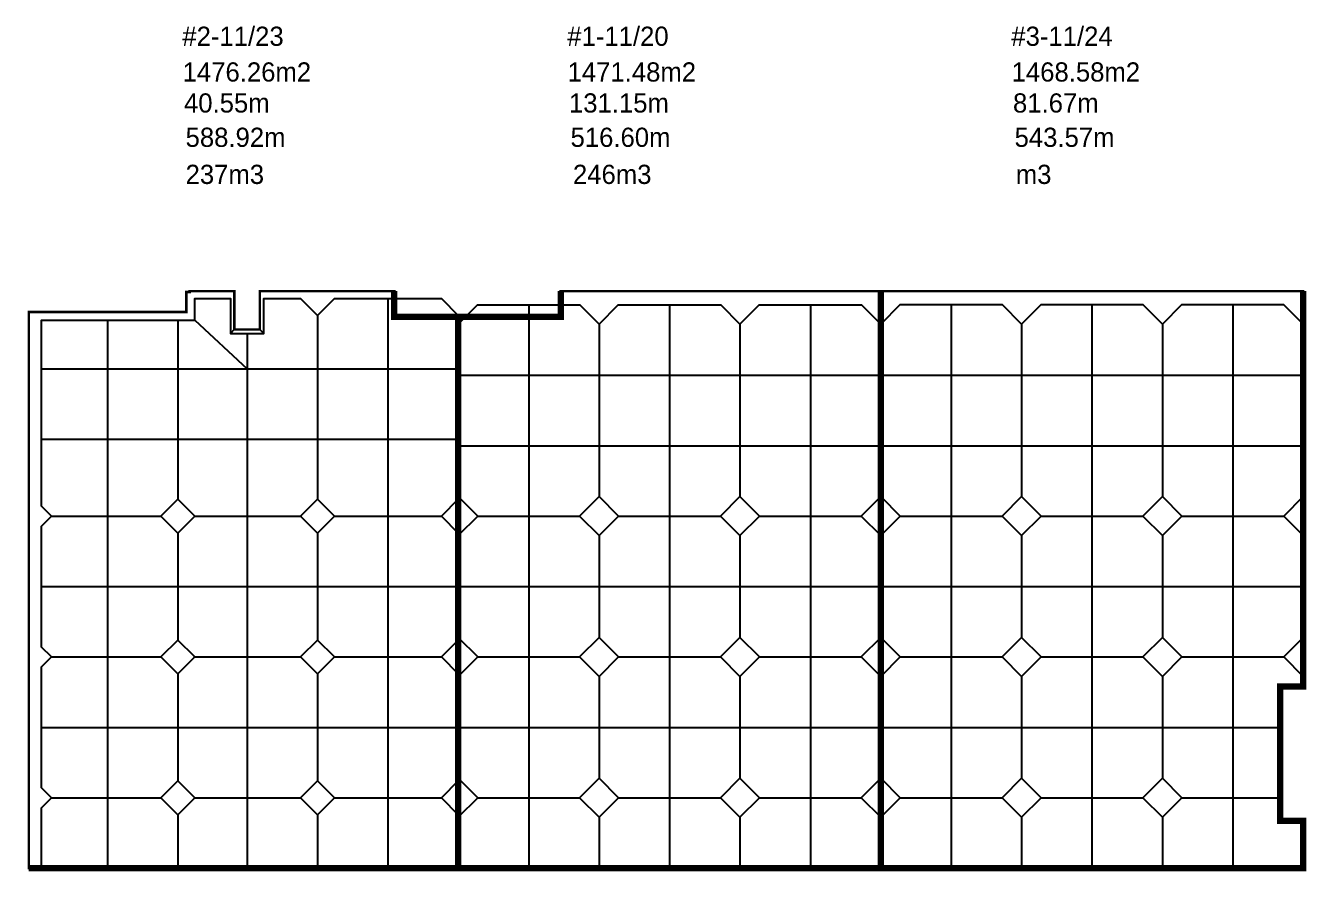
# Model space of a CAD drawing. Header units: millimetres. Extents: x -224470 to 893780, y -1288009 to 197746.
# Drawn here: x -224470 to -124420, y -832959 to -766893 of the extents above; entities that cross this region are included whole.
import ezdxf

# ---------------------------------------------------------------- set-up
doc = ezdxf.new("R2010")
doc.units = ezdxf.units.MM
doc.header["$LTSCALE"] = 1000
doc.header["$MEASUREMENT"] = 0
doc.layers.get('0').update_dxf_attribs({"linetype": 'CONTINUOUS'})
doc.styles.add('나눔바른고딕', font='')
doc.styles.get('나눔바른고딕').set_extended_font_data('나눔바른고딕')

msp = doc.modelspace()

# ---------------------------------------------------------------- linework, layer by layer
at = {"color": 1, "ltscale": 10000, "const_width": 500}
for points in [[(-190669.9, -789634.5), (-195669.9, -789634.5), (-195669.9, -787634.5)], [(-190669.9, -789634.5), (-190669.9, -832709.5), (-157669.9, -832709.5), (-157669.9, -787634.5)], [(-190669.9, -789634.5), (-182669.9, -789634.5), (-182669.9, -787634.5)], [(-157669.9, -832709.5), (-124669.9, -832709.5), (-124669.9, -829009.5), (-126469.9, -829009.5), (-126469.9, -818509.5), (-124669.9, -818509.5), (-124669.9, -816509.5), (-124669.9, -787634.5)], [(-190669.9, -832709.5), (-224219.9, -832709.5)]]:
    msp.add_lwpolyline(points, dxfattribs=at)
at = {"color": 2, "ltscale": 10000, "const_width": 200}
for points in [[(-224219.9, -789259.5), (-224219.9, -832709.5), (-190669.9, -832709.5), (-190669.9, -789634.5), (-195669.9, -789634.5), (-195669.9, -787634.5), (-206169.9, -787634.5), (-206169.9, -790634.5), (-208169.9, -790634.5), (-208169.9, -787634.5), (-211657.4, -787634.5), (-211657.4, -787709.5), (-211919.9, -787709.5), (-211919.9, -789259.5), (-224219.9, -789259.5)], [(-190669.9, -789634.5), (-190669.9, -832709.5), (-157669.9, -832709.5), (-157669.9, -787634.5), (-182669.9, -787634.5), (-182669.9, -789634.5), (-190669.9, -789634.5), (-190669.9, -789634.5)], [(-124669.9, -787634.5), (-124669.9, -818509.5), (-126469.9, -818509.5), (-126469.9, -829009.5), (-124669.9, -829009.5), (-124669.9, -832709.5), (-157669.9, -832709.5), (-157669.9, -787634.5), (-124669.9, -787634.5)]]:
    msp.add_lwpolyline(points, dxfattribs=at)
at = {"color": 114, "ltscale": 10000, "true_color": 0x139b48}
for points in [[(-223219.9, -832709.5), (-223219.9, -827983.7), (-222445.6, -827209.5), (-223219.9, -826435.2), (-223219.9, -816983.7), (-222445.6, -816209.5), (-223219.9, -815435.2), (-223219.9, -805983.7), (-222445.6, -805209.5), (-223219.9, -804435.2), (-223219.9, -789909.5), (-211245.6, -789909.5), (-211245.6, -788209.5), (-208469.9, -788209.5), (-208469.9, -790934.5), (-205869.9, -790934.5), (-205869.9, -788209.5), (-202994.2, -788209.5), (-201669.9, -789533.7), (-200345.6, -788209.5), (-191994.2, -788209.5), (-190669.9, -789533.7), (-190669.9, -803885.2), (-191994.2, -805209.5), (-190669.9, -806533.7), (-190669.9, -814885.2), (-191994.2, -816209.5), (-190669.9, -817533.7), (-190669.9, -825885.2), (-191994.2, -827209.5), (-190669.9, -828533.7), (-190669.9, -832709.5)], [(-196169.9, -788209.5), (-196169.9, -832709.5)], [(-190669.9, -790209.5), (-189169.9, -788709.5), (-181169.9, -788709.5), (-179669.9, -790209.5), (-178169.9, -788709.5), (-170169.9, -788709.5), (-168669.9, -790209.5), (-167169.9, -788709.5), (-159169.9, -788709.5), (-157669.9, -790209.5)], [(-185169.9, -788709.5), (-185169.9, -832709.5)], [(-174169.9, -788709.5), (-174169.9, -832709.5)], [(-163169.9, -788709.5), (-163169.9, -832709.5)], [(-124669.9, -790209.5), (-126169.9, -788709.5), (-134169.9, -788709.5), (-135669.9, -790209.5), (-137169.9, -788709.5), (-145169.9, -788709.5), (-146669.9, -790209.5), (-148169.9, -788709.5), (-156169.9, -788709.5), (-157669.9, -790209.5), (-157669.9, -803685.2), (-156145.6, -805209.5), (-157669.9, -806733.7), (-157669.9, -814685.2), (-156145.6, -816209.5), (-157669.9, -817733.7), (-157669.9, -825685.2), (-156145.6, -827209.5), (-157669.9, -828733.7), (-157669.9, -832709.5)], [(-152169.9, -788709.5), (-152169.9, -832709.5)], [(-141169.9, -788709.5), (-141169.9, -832709.5)], [(-130169.9, -788709.5), (-130169.9, -832709.5)], [(-218069.9, -789909.5), (-218069.9, -832709.5)], [(-212569.9, -789909.5), (-212569.9, -803885.2)], [(-211245.6, -789909.5), (-207169.9, -793709.5)], [(-201669.9, -789533.7), (-201669.9, -803885.2)], [(-179669.9, -790209.5), (-179669.9, -803685.2)], [(-168669.9, -790209.5), (-168669.9, -803685.2)], [(-146669.9, -790209.5), (-146669.9, -803685.2)], [(-135669.9, -790209.5), (-135669.9, -803685.2)], [(-208169.9, -790634.5), (-208469.9, -790934.5)], [(-207169.9, -790934.5), (-207169.9, -832709.5)], [(-206169.9, -790634.5), (-205869.9, -790934.5)], [(-223218, -793709.5), (-190669.9, -793709.5)], [(-190669.9, -794209.5), (-157669.9, -794209.5)], [(-157669.9, -794209.5), (-124669.9, -794209.5)], [(-223219.9, -799209.5), (-190669.9, -799209.5)], [(-190669.9, -799709.5), (-157669.9, -799709.5)], [(-157669.9, -799709.5), (-124669.9, -799709.5)], [(-212569.9, -803885.2), (-213894.2, -805209.5), (-212569.9, -806533.7), (-211245.6, -805209.5), (-212569.9, -803885.2)], [(-201669.9, -803885.2), (-202994.2, -805209.5), (-201669.9, -806533.7), (-200345.6, -805209.5), (-201669.9, -803885.2)], [(-190669.9, -803685.2), (-189145.6, -805209.5), (-190669.9, -806733.7)], [(-179669.9, -803685.2), (-181194.2, -805209.5), (-179669.9, -806733.7), (-178145.6, -805209.5), (-179669.9, -803685.2)], [(-168669.9, -803685.2), (-170194.2, -805209.5), (-168669.9, -806733.7), (-167145.6, -805209.5), (-168669.9, -803685.2)], [(-157669.9, -803685.2), (-159194.2, -805209.5), (-157669.9, -806733.7)], [(-146669.9, -803685.2), (-148194.2, -805209.5), (-146669.9, -806733.7), (-145145.6, -805209.5), (-146669.9, -803685.2)], [(-135669.9, -803685.2), (-137194.2, -805209.5), (-135669.9, -806733.7), (-134145.6, -805209.5), (-135669.9, -803685.2)], [(-124669.9, -803685.2), (-126194.2, -805209.5), (-124669.9, -806733.7)], [(-222445.6, -805209.5), (-213894.2, -805209.5)], [(-211245.6, -805209.5), (-202894.2, -805209.5)], [(-200345.6, -805209.5), (-191994.2, -805209.5)], [(-189145.6, -805209.5), (-181194.2, -805209.5)], [(-178145.6, -805209.5), (-170194.2, -805209.5)], [(-167145.6, -805209.5), (-159194.2, -805209.5)], [(-156145.6, -805209.5), (-148194.2, -805209.5)], [(-145145.6, -805209.5), (-137194.2, -805209.5)], [(-134145.6, -805209.5), (-126194.2, -805209.5)], [(-212569.9, -806533.7), (-212569.9, -814885.2)], [(-201669.9, -806533.7), (-201669.9, -814885.2)], [(-179669.9, -806733.7), (-179669.9, -814685.2)], [(-168669.9, -806733.7), (-168669.9, -814685.2)], [(-146669.9, -806733.7), (-146669.9, -814685.2)], [(-135669.9, -806733.7), (-135669.9, -814685.2)], [(-223218, -810709.5), (-190669.9, -810709.5)], [(-190669.9, -810709.5), (-157669.9, -810709.5)], [(-157669.9, -810709.5), (-124669.9, -810709.5)], [(-212569.9, -814885.2), (-213894.2, -816209.5), (-212569.9, -817533.7), (-211245.6, -816209.5), (-212569.9, -814885.2)], [(-201669.9, -814885.2), (-202994.2, -816209.5), (-201669.9, -817533.7), (-200345.6, -816209.5), (-201669.9, -814885.2)], [(-190669.9, -814685.2), (-189145.6, -816209.5), (-190669.9, -817733.7)], [(-179669.9, -814685.2), (-181194.2, -816209.5), (-179669.9, -817733.7), (-178145.6, -816209.5), (-179669.9, -814685.2)], [(-168669.9, -814685.2), (-170194.2, -816209.5), (-168669.9, -817733.7), (-167145.6, -816209.5), (-168669.9, -814685.2)], [(-157669.9, -814685.2), (-159194.2, -816209.5), (-157669.9, -817733.7)], [(-146669.9, -814685.2), (-148194.2, -816209.5), (-146669.9, -817733.7), (-145145.6, -816209.5), (-146669.9, -814685.2)], [(-135669.9, -814685.2), (-137194.2, -816209.5), (-135669.9, -817733.7), (-134145.6, -816209.5), (-135669.9, -814685.2)], [(-124669.9, -814685.2), (-126194.2, -816209.5), (-124669.9, -817733.7)], [(-222445.6, -816209.5), (-213894.2, -816209.5)], [(-211345.6, -816209.5), (-202994.2, -816209.5)], [(-200345.6, -816209.5), (-191994.2, -816209.5)], [(-189145.6, -816209.5), (-181194.2, -816209.5)], [(-178145.6, -816209.5), (-170194.2, -816209.5)], [(-167145.6, -816209.5), (-159194.2, -816209.5)], [(-156145.6, -816209.5), (-148194.2, -816209.5)], [(-145145.6, -816209.5), (-137194.2, -816209.5)], [(-134145.6, -816209.5), (-126194.2, -816209.5)], [(-212569.9, -817533.7), (-212569.9, -825885.2)], [(-201669.9, -817533.7), (-201669.9, -825885.2)], [(-179669.9, -817733.7), (-179669.9, -825685.2)], [(-168669.9, -817733.7), (-168669.9, -825685.2)], [(-146669.9, -817733.7), (-146669.9, -825685.2)], [(-135669.9, -817733.7), (-135669.9, -825685.2)], [(-223218, -821709.5), (-190669.9, -821709.5)], [(-190669.9, -821709.5), (-157669.9, -821709.5)], [(-157669.9, -821709.5), (-126469.9, -821709.5)], [(-212569.9, -825885.2), (-213894.2, -827209.5), (-212569.9, -828533.7), (-211245.6, -827209.5), (-212569.9, -825885.2)], [(-201669.9, -825885.2), (-202994.2, -827209.5), (-201669.9, -828533.7), (-200345.6, -827209.5), (-201669.9, -825885.2)], [(-190669.9, -825685.2), (-189145.6, -827209.5), (-190669.9, -828733.7)], [(-179669.9, -825685.2), (-181194.2, -827209.5), (-179669.9, -828733.7), (-178145.6, -827209.5), (-179669.9, -825685.2)], [(-168669.9, -825685.2), (-170194.2, -827209.5), (-168669.9, -828733.7), (-167145.6, -827209.5), (-168669.9, -825685.2)], [(-157669.9, -825685.2), (-159194.2, -827209.5), (-157669.9, -828733.7)], [(-146669.9, -825685.2), (-148194.2, -827209.5), (-146669.9, -828733.7), (-145145.6, -827209.5), (-146669.9, -825685.2)], [(-135669.9, -825685.2), (-137194.2, -827209.5), (-135669.9, -828733.7), (-134145.6, -827209.5), (-135669.9, -825685.2)], [(-222445.6, -827209.5), (-213894.2, -827209.5)], [(-211245.6, -827209.5), (-202994.2, -827209.5)], [(-200345.6, -827209.5), (-191994.2, -827209.5)], [(-189145.6, -827209.5), (-181194.2, -827209.5)], [(-178145.6, -827209.5), (-170194.2, -827209.5)], [(-167145.6, -827209.5), (-159194.2, -827209.5)], [(-156145.6, -827209.5), (-148194.2, -827209.5)], [(-145145.6, -827209.5), (-137194.2, -827209.5)], [(-134145.6, -827209.5), (-126469.9, -827209.5)], [(-212569.9, -828533.7), (-212569.9, -832709.5)], [(-201669.9, -828533.7), (-201669.9, -832709.5)], [(-179669.9, -828733.7), (-179669.9, -832709.5)], [(-168669.9, -828733.7), (-168669.9, -832709.5)], [(-146669.9, -828733.7), (-146669.9, -832709.5)], [(-135669.9, -828733.7), (-135669.9, -832709.5)]]:
    msp.add_lwpolyline(points, dxfattribs=at)

# ---------------------------------------------------------------- texts
at = {"ltscale": 10000, "style": '나눔바른고딕'}
for s, p in [('#2-11/23', (-212228, -768472.4)), ('#1-11/20', (-182156, -768472.4)), ('#3-11/24', (-147468.9, -768472.4))]:
    msp.add_text(s, height=1500, dxfattribs=at).set_placement(p)
at = {"color": 2, "ltscale": 10000, "style": '나눔바른고딕'}
for s, p in [('1476.26m2 ', (-212204.7, -771263.4)), ('1471.48m2 ', (-182132.7, -771263.4)), ('1468.58m2 ', (-147445.6, -771263.4))]:
    msp.add_text(s, height=1500, dxfattribs=at).set_placement(p)
at = {"color": 1, "ltscale": 10000, "style": '나눔바른고딕'}
for s, p in [('40.55m', (-212097.6, -773684.2)), ('131.15m', (-182025.6, -773684.2)), ('81.67m', (-147338.6, -773684.2))]:
    msp.add_text(s, height=1500, dxfattribs=at).set_placement(p)
at = {"color": 114, "ltscale": 10000, "true_color": 0x139b48, "style": '나눔바른고딕'}
for s, p in [('588.92m', (-211973.3, -776365.4)), ('516.60m', (-181901.3, -776365.4)), ('543.57m', (-147214.2, -776365.4))]:
    msp.add_text(s, height=1500, dxfattribs=at).set_placement(p)
at = {"color": 7, "ltscale": 10000, "style": '나눔바른고딕'}
for s, p in [('237m3', (-211973.3, -779261.1)), ('246m3', (-181712.6, -779261.1)), ('m3', (-147121.3, -779261.1))]:
    msp.add_text(s, height=1500, dxfattribs=at).set_placement(p)

doc.saveas('drawing.dxf')
